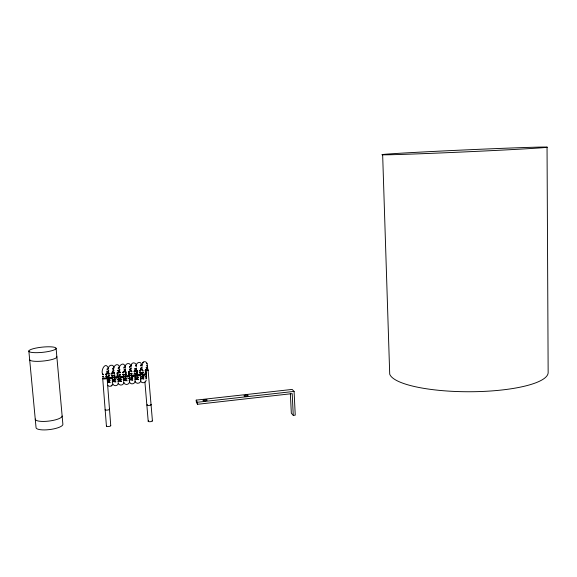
<?xml version="1.0" encoding="UTF-8"?>
<svg xmlns="http://www.w3.org/2000/svg" width="577" height="577" viewBox="0 0 577 577"><rect width="100%" height="100%" fill="white"/><g stroke="black" fill="none" stroke-linecap="round" stroke-linejoin="round"><path stroke-width="0.87" d="M126.161 378.685L126.615 378.49L126.161 378.649A2.171 1.075 -0.7 0 0 125.8 378.851M108.916 380.632A2.193 1.082 -1.3 0 1 109.291 380.409L109.298 379.053M146.399 373.564L146.414 372.273L145.195 372.122M102.533 374.141C100.629 369.944 105.843 360.719 108.447 368.631M119.533 370.037C117.585 365.587 124.25 360.877 125.159 366.943M142.057 365.941L142.988 362.493M136.424 366.51C135.234 362.269 141.632 360.452 141.718 365.27M130.979 367.059L131.239 365.212M129.652 367.888L129.854 366.388L129.587 366.864M125.317 367.636C124.235 363.38 130.59 361.541 130.763 366.373M123.983 368.465L124.206 366.958L123.94 367.434M118.292 369.042L118.545 367.527L118.112 368.213M112.803 369.597L113.078 368.083L112.811 368.559M108.433 369.345C107.459 365.053 113.828 363.207 114.102 368.061M107.077 370.174L107.38 368.653L107.113 369.136M143.55 372.23L142.137 372.547L142.252 374.415A2.171 0.498 -5.1 0 0 143.99 374.848A2.171 0.498 -5.1 0 0 146.5 374.235L146.414 372.273L146.421 373.492M140.853 365.508L141.019 364.743L140.413 365.955M140.896 380.185C140.918 383.655 135.963 384.578 134.975 381.152M135.263 380.77C135.299 384.246 130.337 385.176 129.371 381.736M129.609 381.368C129.666 384.837 124.704 385.775 123.752 382.327M135.436 366.056L135.609 365.291L135.487 365.818M131.332 364.859C131.881 361.548 136.605 362.637 136.352 365.811M131.13 365.688L131.455 364.332M125.433 375.591L125.389 375.728A2.185 0.498 -5.3 0 0 127.128 376.053L129.645 375.555M112.652 383.597C112.522 386.027 109.313 387.391 107.755 385.349M119.72 376.204L119.677 376.334A2.193 0.505 -5.4 0 0 121.415 376.644A2.193 0.505 -5.4 0 0 123.81 376.161L124.033 375.887A2.193 0.505 -5.4 0 0 123.68 375.67M118.357 382.998C118.198 385.97 113.943 386.785 112.883 383.914M123.831 382.421C123.608 385.688 118.927 386.085 118.112 382.919M142.216 374.3L141.762 374.322L146.003 374.069L146.37 373.449M146.212 380.077C145.916 383.049 141.733 383.828 140.557 381.008M125.44 375.901L125.505 376.009A2.171 0.765 -3.8 0 0 127.82 376.925A2.171 0.765 -3.8 0 0 129.5 375.699M119.742 376.492L124.012 376.254M114.03 377.084L118.011 376.694A2.185 0.765 -4 0 1 118.018 377.747A2.185 0.765 -4 0 1 115.083 378.029A2.185 0.765 -4 0 1 114.563 377.041A2.2 0.505 -5.5 0 0 114.585 377.733A2.2 0.505 -5.5 0 0 117.535 377.517A2.2 0.505 -5.5 0 0 118.018 376.795M102.98 378.353A2.207 0.505 -5.7 0 0 104.725 378.93A2.207 0.505 -5.7 0 0 107.019 378.058L107.012 377.892M143.125 362.356C144.387 360.813 146.839 361.974 147.034 363.777M142.743 362.745L143.377 362.089M111.246 385.941L111.65 385.544M111.7 385.486L112.082 385.104M136.388 368.047L135.638 368.624A2.113 1.248 -9.7 0 1 134.585 368.941M143.543 372.187L142.086 372.28L142.822 372.237L142.851 372.771L142.108 372.627L142.23 374.17A2.171 0.498 -5.1 0 0 144.517 374.271C146.226 375.05 147.524 371.891 145.483 372.598L145.454 372.078L146.399 372.021L145.195 372.086M142.411 374.098L142.137 372.547M121.321 381.029A2.178 1.075 -0.9 0 1 119.843 380.265A2.178 1.075 -0.9 0 1 120.485 379.226L120.939 379.082L120.117 379.543A2.265 1.356 1 0 0 120.038 380.87L121.329 381.534L121.329 381.044M146.565 367.513L147.308 366.936A2.207 1.313 -9.2 0 0 147.207 365.645L146.854 365.421L146.911 365.897M145.57 374.098L146.306 373.824L145.902 372.518L146.313 373.882M142.505 372.468L141.502 372.756L142.519 372.598M131.823 378.101L132.277 377.906L131.823 378.058A2.164 1.067 -0.5 0 0 131.469 378.267M125.995 374.17L124.964 374.459L126.01 374.3M114.996 379.846L115.458 379.652L114.996 379.81A2.185 1.075 -1.1 0 0 114.34 380.834A2.185 1.075 -1.1 0 0 115.826 381.606L115.826 382.111L114.542 381.44A2.272 1.356 0.7 0 1 114.628 380.113M109.284 380.445L109.753 380.25L109.284 380.402M131.311 375.245L135.314 374.971M114.03 377.077L114.556 376.932M108.707 377.582L112.746 377.3M102.958 378.173L107.041 378.014M131.361 373.687L130.561 373.882L131.368 373.759M142.555 374.206L142.209 374.019M120.16 374.689L119.598 374.942L120.319 375.086L120.29 374.56L119.583 374.596L120.153 374.552M146.435 373.838L146.529 374.098M112.558 377.481L113.099 377.344L112.551 377.437L112.291 375.807L112.847 375.757L112.299 375.829M117.982 376.918L118.523 376.781L117.975 376.875M137.081 374.61C135.573 375.209 141.538 374.855 140.507 374.372M108.75 376.081L108.288 376.175L108.75 376.103M126.284 374.026L125.303 374.358L126.031 374.502L125.995 373.968L125.281 374.011L126.276 373.939M131.96 373.442L130.993 373.773L131.722 373.918L131.693 373.384L130.972 373.42L131.953 373.355M137.405 372.879L136.453 373.211L137.189 373.355L137.16 372.821L136.432 372.865L137.398 372.8M109.378 375.764L108.361 376.096L109.06 376.247L109.031 375.714L108.339 375.75L109.378 375.677M114.888 375.194L113.878 375.533L114.592 375.677L114.563 375.144L113.857 375.18L114.888 375.115M105.793 374.437L106.947 374.336L105.793 374.487M117.023 373.283L117.852 373.117A2.265 0.418 -1.5 0 0 117.932 372.706L117.16 372.569L117.167 373.11L118.191 373.182L117.023 373.341M122.721 372.699L123.55 372.533A2.265 0.418 -1.5 0 0 123.644 372.122L122.879 371.985L122.887 372.526L123.896 372.598L122.721 372.756M128.397 372.122L129.234 371.956A2.258 0.418 -1.6 0 0 129.335 371.538L128.577 371.4L128.592 371.941L129.587 372.014L128.404 372.172M134.066 371.538L134.903 371.372A2.25 0.418 -1.6 0 0 135.018 370.961L134.261 370.823L134.275 371.357L135.256 371.429L134.066 371.595M145.137 370.405L145.974 370.239A2.236 0.418 -1.8 0 0 146.118 369.821L145.375 369.684L145.39 370.218L146.342 370.297L145.137 370.463M106.644 376.413L107.199 376.341L106.644 376.392L106.471 374.74M125.678 375.966L125.216 376.031L125.678 376.009M293.267 415.382L295.244 415.144L294.09 391.408L292.135 389.425L196.194 400.121L196.331 402.133L197.485 404.289L292.2 393.622L293.267 415.382L291.327 413.197L290.346 393.413M196.194 400.121L197.356 402.256L294.09 391.408M120.427 376.507L119.605 376.608L120.442 376.593M137.203 374.776L136.403 374.877L137.218 374.862M144.524 374.257L145.072 374.206M110.986 373.896L112.349 373.68A2.272 0.418 -1.4 0 0 112.414 373.276L111.635 373.139L111.65 373.672L112.681 373.745L110.986 373.939M128.455 373.809L129.637 373.745L128.649 373.809L128.678 374.329L129.652 373.997L128.455 373.846M117.073 374.978L118.242 374.92L117.225 374.985L117.254 375.504L118.256 375.173L117.073 375.021M111.57 375.548L112.731 375.483L111.7 375.555L111.729 376.074L112.746 375.742L111.57 375.584M109.334 373.99L108.288 373.925L108.981 373.802L108.606 373.341A2.272 0.418 -1.4 0 0 108.548 373.752L109.327 373.889M103.593 374.581L102.54 374.509L103.225 374.394L102.85 373.932A2.279 0.418 -1.4 0 0 102.807 374.343L103.593 374.473M131.895 371.682L130.914 371.61L131.628 371.487L131.253 371.025A2.25 0.418 -1.6 0 0 131.145 371.444L131.895 371.581M126.226 372.259L125.231 372.187L125.937 372.064L125.562 371.61A2.258 0.418 -1.6 0 0 125.461 372.021L126.226 372.158M142.981 370.542L142.021 370.47L142.757 370.347L142.368 369.893A2.236 0.418 -1.8 0 0 142.238 370.304L142.981 370.441M114.397 373.427L113.813 373.355L114.506 373.24L114.131 372.778A2.265 0.418 -1.5 0 0 114.058 373.189L114.39 373.269M120.103 372.843L119.576 372.8L120.232 372.648L119.857 372.194A2.265 0.418 -1.5 0 0 119.771 372.605L120.103 372.684M142.937 374.271L143.421 374.314M146.399 373.824L146.5 374.235L146.471 373.795M125.505 376.009L127.135 376.031A2.185 0.498 -5.3 0 0 129.508 375.569L129.724 375.295A2.185 0.498 -5.3 0 0 129.616 375.18M145.491 376.824L145.931 377.048M128.786 378.562L129.226 378.786M123.11 379.154L123.55 379.377M117.636 379.724L118.076 379.947M146.904 363.272L147.279 364.707M119.533 367.513C118.595 361.44 111.909 366.15 113.828 370.622L113.388 370.888A2.135 1.255 -10.7 0 1 112.32 371.206M108.49 371.84L108.44 371.35A2.178 0.945 -8 0 1 108.764 371.509M119.475 370.225L119.518 370.715M125.115 370.146L125.072 369.655A2.157 0.938 -7.5 0 1 125.404 369.821M28.85 350.989L36.034 427.434A13.531 3.606 -7.3 0 0 49.24 429.613A13.531 3.606 -7.3 0 0 62.886 424.376L56.106 348.407A13.704 2.604 -5.9 0 0 35.767 348.119A13.704 2.604 -5.9 0 0 35.543 352.677A13.704 2.604 -5.9 0 0 56.106 348.407M148.094 370.03L152.429 420.849M144.914 382.003L148.21 421.333M110.748 425.667L107.12 378.173M106.435 426.165L102.728 378.627M197.356 402.256L197.485 404.289M112.226 379.875L112.255 380.373A2.229 0.981 -2.7 0 0 112.717 379.183M135.213 378.483A2.258 1.349 1.6 0 1 135.169 379.803L134.809 380.07L134.816 379.579A2.164 1.067 -0.5 0 0 134.881 378.065L134.83 377.524A2.157 0.692 -3.7 0 0 135.249 376.658M143.839 376.658L143.861 377.156M382.652 154.708L389.713 374.148A79.359 19.272 0 0 0 471.625 391.733A79.359 19.272 0 0 0 548.15 372.648L547.046 147.258A82.403 0.974 -2.6 0 0 424.535 151.895A82.403 0.974 -2.6 0 0 422.624 153.677A82.403 0.974 -2.6 0 0 547.046 147.258M147.315 369.792A2.113 0.476 -5 0 1 147.936 370.073L147.871 370.203A2.113 0.476 -5 0 1 146.378 370.672L145.88 370.722L146.378 370.672A2.128 0.483 -6.3 0 0 147.863 370.153A2.128 0.483 -6.3 0 0 147.301 369.734A2.128 0.483 -5 0 1 148 370.225A2.128 0.483 -5 0 1 146.161 370.715M137.037 374.192A2.171 0.498 -5.2 0 0 136.569 374.444L136.533 374.581A2.171 0.498 -5.2 0 0 138.285 374.899A2.171 0.498 -5.2 0 0 140.644 374.423L140.846 374.148A2.171 0.498 -5.2 0 0 140.471 373.939M140.514 374.473A2.171 0.498 -5.2 0 1 140.103 375.18A2.171 0.498 -5.2 0 1 137.182 375.389A2.171 0.498 -5.2 0 1 137.088 374.718M146.313 375.512A2.149 0.692 -3.5 0 1 145.931 376.37L145.959 376.868A2.193 0.966 -1.7 0 0 146.32 375.699M143.861 376.651A2.149 0.692 -3.5 0 1 142.368 376.233A2.149 0.692 -3.5 0 1 142.966 375.526M142.937 375.562A2.193 0.966 -1.6 0 0 142.562 376.731A2.193 0.966 -1.7 0 0 143.817 377.156M145.498 376.738A2.157 1.067 -0.1 0 1 145.894 378.418L145.894 378.909L146.248 378.649A2.243 1.342 2.1 0 0 146.269 377.329M142.894 376.889A2.157 1.067 -0.1 0 0 142.303 377.921A2.157 1.067 -0.1 0 0 143.803 378.685L143.803 379.183L142.512 378.519A2.243 1.342 2.1 0 1 142.541 377.207L143.341 376.752L142.894 376.911A6.455 1.435 82.7 0 1 142.735 378.036M142.144 379.046A6.455 1.435 82.7 0 1 141.329 378.346M141.992 366.821A2.214 1.313 -9.5 0 1 141.754 367.506L141.012 368.076A2.106 1.248 -9.5 0 1 140.507 368.277M141.978 367.405A2.135 1.046 -8.2 0 1 140.514 368.328M142.151 368.826A2.142 0.938 -7 0 1 140.68 369.655M142.173 369.064A2.12 0.671 -6 0 1 140.68 369.684M146.241 373.968A2.157 0.757 -3.4 0 1 144.632 375.18A2.157 0.757 -3.4 0 1 142.295 374.343M146.551 367.527A2.207 1.313 -9.2 0 1 146.024 367.737A2.128 1.039 -8 0 0 147.496 366.301M146.919 365.897A2.128 1.039 -8 0 1 147.265 366.07M147.438 367.578A2.135 0.938 -6.9 0 1 146.233 369.085A2.113 0.671 -5.9 0 0 147.496 368.011M129.652 375.714A2.185 0.505 -5.3 0 1 127.733 376.55A2.185 0.505 -5.3 0 1 125.461 376.146M131.239 378.519A2.164 1.067 -0.5 0 0 132.703 379.846L132.703 380.344L131.412 379.68A2.258 1.349 1.6 0 1 131.239 378.671M131.058 367.924A2.221 1.313 -10 0 1 130.806 368.616L130.049 369.193A2.113 1.248 -10 0 1 129.544 369.388M131.102 368.234A2.142 1.046 -8.5 0 1 129.551 369.439M131.217 369.944A2.157 0.938 -7.4 0 1 129.724 370.773A2.135 0.678 -6.3 0 0 131.246 370.182M131.679 379.19A6.477 1.363 82.7 0 1 129.544 377.264M135.256 376.846A2.2 0.974 -2 0 1 134.859 378.022M131.383 377.885A2.2 0.974 -2 0 0 132.703 378.317L132.724 377.812A2.157 0.692 -3.7 0 1 131.296 377.019M131.455 377.885A2.2 0.974 -2 0 1 131.275 377.156M135.371 375.288A2.164 0.765 -3.6 0 1 132.948 376.363A2.164 0.765 -3.6 0 1 131.419 375.295M131.275 374.891A2.178 0.498 -5.2 0 0 131.116 375.014L131.073 375.144A2.178 0.498 -5.2 0 0 132.818 375.468A2.178 0.498 -5.2 0 0 135.191 374.985L135.4 374.711A2.178 0.498 -5.2 0 0 135.285 374.596M135.328 375.129A2.178 0.505 -5.3 0 1 134.333 375.822A2.178 0.505 -5.3 0 1 131.585 375.937A2.178 0.505 -5.3 0 1 131.635 375.281M141.062 377.957A2.164 1.067 -0.3 0 1 140.463 378.988L140.463 379.478L140.817 379.212A2.25 1.342 1.9 0 0 141.062 378.223M136.417 368.227A2.135 1.046 -8.4 0 1 134.592 368.97M136.59 369.626A2.149 0.938 -7.2 0 1 134.766 370.297A2.128 0.671 -6.2 0 0 136.612 369.792M137.319 378.599A6.462 1.399 82.7 0 1 135.53 377.957M141.113 376.485A2.2 0.966 -1.8 0 1 140.521 377.43L140.5 376.932A2.149 0.692 -3.6 0 0 141.098 376.226M136.937 376.579A2.164 0.952 -1.8 0 0 138.415 377.719L138.393 377.228A2.149 0.692 -3.6 0 1 136.951 376.435M140.485 374.394A2.164 0.757 -3.5 0 1 140.564 375.418A2.164 0.757 -3.5 0 1 137.665 375.685A2.164 0.757 -3.5 0 1 137.081 374.711M117.975 376.262A2.2 0.505 -5.5 0 1 118.328 376.478L118.112 376.738A2.2 0.505 -5.5 0 1 115.688 377.235A2.2 0.505 -5.5 0 1 113.957 376.925L114.022 376.774A2.2 0.505 -5.4 0 1 114.513 376.507M123.117 379.067A2.178 1.075 -0.9 0 1 123.442 380.762L123.449 381.253L123.81 380.993A2.265 1.356 1 0 0 123.882 379.666M119.785 369.41A2.236 1.32 -10.5 0 1 119.583 369.756L118.819 370.333A2.236 1.32 -10.5 0 1 117.679 370.679M119.821 369.655A2.157 1.046 -8.9 0 1 117.758 370.686M119.807 371.336A2.164 0.938 -7.7 0 1 117.946 372.014A2.142 0.678 -6.5 0 0 119.828 371.509M119.468 370.232A2.164 0.938 -7.7 0 1 119.807 370.391M119.828 381.383A6.491 1.298 82.8 0 1 118.689 379.709M120.348 380.366A6.491 1.298 82.8 0 1 120.131 381.087M123.911 378.022A2.214 0.974 -2.4 0 1 123.485 379.204L123.456 378.707A2.171 0.7 -4 0 0 123.904 377.834M120.146 378.115A2.178 0.959 -2.4 0 0 121.358 379.5L121.329 379.002A2.171 0.7 -4 0 1 120.167 378.014M123.817 376.291A2.178 0.765 -3.9 0 1 123.247 377.286A2.178 0.765 -3.9 0 1 120.449 377.423A2.178 0.765 -3.9 0 1 120.059 376.471M123.716 376.204A2.193 0.505 -5.4 0 1 123.254 376.925A2.193 0.505 -5.4 0 1 120.312 377.134A2.193 0.505 -5.4 0 1 120.268 376.456M128.786 378.483A2.171 1.075 -0.7 0 1 129.133 380.171L129.14 380.661L129.5 380.394A2.258 1.349 1.3 0 0 129.558 379.075M125.57 379.111A2.171 1.075 -0.7 0 0 127.019 380.438L127.027 380.935L125.736 380.272A2.258 1.349 1.3 0 1 125.57 379.262M125.404 368.84A2.229 1.313 -10.2 0 1 125.202 369.186L124.444 369.763A2.12 1.255 -10.2 0 1 123.932 369.965A2.149 1.046 -8.7 0 0 125.44 369.085M125.418 370.766A2.157 0.938 -7.5 0 1 123.565 371.437A2.135 0.678 -6.4 0 0 125.433 370.932M126.024 379.774A6.484 1.327 82.7 0 1 123.932 377.848M129.594 377.43A2.207 0.974 -2.2 0 1 129.176 378.613L129.154 378.115A2.164 0.7 -3.9 0 0 129.587 377.243M125.534 377.74A2.207 0.974 -2.2 0 0 127.012 378.909L127.034 378.404A2.164 0.7 -3.9 0 1 125.62 377.61M106.976 377.517A2.207 0.505 -5.7 0 1 107.077 377.639L106.846 377.899A2.207 0.505 -5.7 0 1 104.394 378.404A2.207 0.505 -5.7 0 1 102.684 378.094L102.749 377.935A2.207 0.505 -5.6 0 1 102.93 377.812M108.743 372.461A2.178 0.945 -8 0 1 106.305 373.175A2.157 0.678 -6.7 0 0 108.764 372.634M108.671 380.892A2.193 1.082 -1.3 0 0 110.092 382.226L110.099 382.71L108.815 382.039A2.279 1.363 0.4 0 1 108.671 381.022M108.721 370.535A2.25 1.32 -10.9 0 1 108.512 370.881L107.733 371.465A2.142 1.255 -10.9 0 1 106.666 371.783A2.164 1.046 -9.3 0 0 108.757 370.78M109.168 381.534A6.513 1.226 82.8 0 1 107.228 379.579M112.897 381.159A2.279 1.363 0.4 0 1 112.609 382.162L112.241 382.428L112.234 381.938A2.185 1.082 -1.3 0 0 112.89 380.892M112.371 380.409A2.185 1.082 -1.3 0 1 112.695 380.632M108.865 379.255A2.229 0.981 -2.7 0 0 110.07 380.669L110.084 380.171A2.178 0.7 -4.2 0 1 108.678 379.377M112.71 378.995A2.178 0.7 -4.2 0 1 112.226 379.875M112.811 377.618A2.193 0.765 -4.2 0 1 110.301 378.707A2.193 0.765 -4.2 0 1 108.837 377.632M109.327 409.136A2.178 0.57 -6.1 0 1 107.07 410.103A2.178 0.57 -6.1 0 1 105.339 409.446M110.409 425.4A2.171 0.606 -6.4 0 1 108.966 426.475A2.171 0.606 -6.4 0 1 106.485 425.999M150.857 404.376A2.135 0.563 -5.4 0 1 150.482 405.169A2.135 0.563 -5.4 0 1 147.611 405.386A2.135 0.563 -5.4 0 1 147.488 404.636M152.054 420.59A2.128 0.599 -5.6 0 1 151.686 421.426A2.128 0.599 -5.6 0 1 148.823 421.65A2.128 0.599 -5.6 0 1 148.693 420.857M112.097 376.759A2.2 0.505 -5.6 0 1 112.818 377.041L112.594 377.308A2.2 0.505 -5.6 0 1 110.157 377.812A2.2 0.505 -5.6 0 1 108.433 377.495L108.498 377.344A2.207 0.505 -5.5 0 1 108.671 377.221M112.753 377.459A2.2 0.505 -5.6 0 1 110.481 378.332A2.2 0.505 -5.6 0 1 108.721 377.755M114.044 372.122A2.171 0.945 -7.8 0 1 111.96 372.598A2.149 0.678 -6.6 0 0 114.058 372.237M118.602 380.301A2.185 1.075 -1.1 0 1 117.953 381.339L117.96 381.83L118.321 381.563A2.272 1.356 0.7 0 0 118.602 380.56M117.643 379.637A2.185 1.075 -1.1 0 1 118.408 380.034M113.849 370.744A2.157 1.046 -9.1 0 1 112.327 371.242M114.873 380.943A6.498 1.262 82.8 0 1 112.883 378.995M118.631 378.822A2.221 0.981 -2.5 0 1 117.982 379.774L117.96 379.277A2.171 0.7 -4.1 0 0 118.617 378.562M114.65 378.685A2.185 0.959 -2.5 0 0 115.847 380.07L115.826 379.572A2.171 0.7 -4.1 0 1 114.65 378.599M56.438 356.283A13.682 2.719 -6 0 1 44.725 360.87A13.682 2.719 -6 0 1 29.658 359.579M62.143 416.031A13.545 3.498 -7.1 0 1 48.461 421.131A13.545 3.498 -7.1 0 1 35.247 419.039M138.372 379.262L138.365 379.753L137.074 379.089A2.25 1.342 1.9 0 1 137.117 377.769L137.925 377.315L137.47 377.473A2.164 1.067 -0.3 0 0 136.864 378.483A2.164 1.067 -0.3 0 0 138.365 379.248M140.774 372.857L139.829 373.182L139.8 372.663L140.759 372.598L139.562 372.67L140.774 372.857M135.328 373.413L134.369 373.745L134.34 373.225L135.314 373.16L134.116 373.225L135.328 373.413M123.961 374.588L122.973 374.92L122.944 374.394L123.947 374.329L122.771 374.394L123.961 374.588M107.005 376.334L105.973 376.673L105.944 376.146L106.99 376.074L105.836 376.139L107.005 376.334M102.663 376.608L103.305 376.839L103.636 376.269L102.663 376.608M136.475 371.011L137.853 371.112L136.59 370.881A2.243 0.418 -1.7 0 1 136.713 370.47L137.095 370.924L136.475 371.011M140.701 370.874L139.504 371.04L140.341 370.816A2.243 0.418 -1.7 0 0 140.471 370.405L139.721 370.261L139.735 370.802L140.701 370.874M136.937 373.117L136.143 373.312L136.944 373.182M120.16 374.841L119.352 375.036L120.167 374.913M107.445 377.928L106.904 378.065L107.445 377.928M124.142 376.197L123.601 376.334L124.142 376.197M114.39 375.497L113.929 375.598L114.39 375.526M114.643 377.106L114.181 377.17L114.65 377.149M131.275 375.389L130.82 375.454L131.275 375.432M102.648 376.334L103.269 376.305L102.648 376.334M106.341 374.264L105.88 373.723L106.673 373.86A2.279 0.418 -1.4 0 1 106.615 374.271L106.341 374.264M203.832 400.791A2.099 0.555 -4.4 0 0 207.157 400.164A2.099 0.555 -4.4 0 0 204.236 399.803A2.099 0.555 -4.4 0 0 203.832 400.791M244.9 396.197A2.07 0.548 -3.7 0 0 248.117 395.584A2.07 0.548 -3.7 0 0 245.146 395.238A2.07 0.548 -3.7 0 0 244.9 396.197"/></g></svg>
